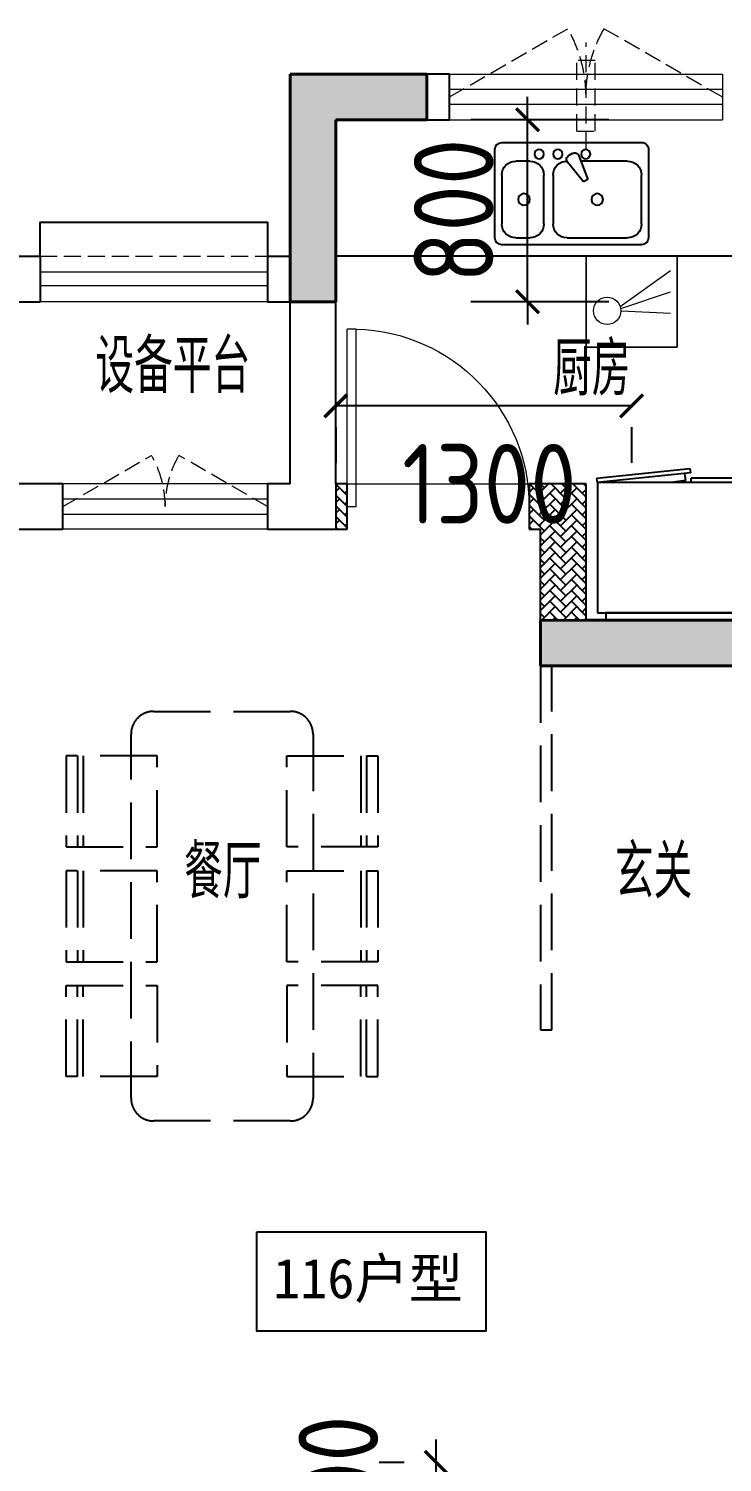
# Model space of a CAD drawing. Extents: x 3753737 to 4713801, y -857380 to 24339.
# Drawn here: x 4241063 to 4244113, y -704423 to -698123 of the extents above; entities that cross this region are included whole.
import ezdxf
from ezdxf.enums import TextEntityAlignment as Align

# ---------------------------------------------------------------- set-up
doc = ezdxf.new("R2010")
doc.units = 0
doc.header["$LTSCALE"] = 1000
doc.header["$MEASUREMENT"] = 0
for name, pattern in [('A户型$0$DASH', [0.35, 0.25, -0.1]), ('DASH', [0.35, 0.25, -0.1]), ('HIDDEN', [0.375, 0.25, -0.125])]:
    doc.linetypes.add(name, pattern=pattern)
doc.layers.get('0').update_dxf_attribs({"linetype": 'CONTINUOUS'})
doc.layers.get('Defpoints').update_dxf_attribs({"linetype": 'CONTINUOUS'})
for name, color, linetype in [('!!电气', 1, 'CONTINUOUS'), ('5fur', 175, 'CONTINUOUS'), ('AH-FURNITURE', 1, 'CONTINUOUS'), ('LVTRY', 252, 'CONTINUOUS'), ('WALL', 252, 'CONTINUOUS'), ('保温', 6, 'CONTINUOUS'), ('建筑-排气道', 252, 'CONTINUOUS'), ('看线', 185, 'CONTINUOUS')]:
    doc.layers.add(name, color=color, linetype=linetype)
for name, color, linetype, lineweight in [('COLUMN', 252, 'CONTINUOUS', 40), ('EQUIP-消防', 3, 'CONTINUOUS', 20), ('PUB_HATCH', 8, 'CONTINUOUS', 9), ('PUB_TEXT', 7, 'CONTINUOUS', 20), ('WINDOW', 146, 'CONTINUOUS', 20), ('平面-栏杆', 56, 'CONTINUOUS', 15), ('平面-看线', 252, 'CONTINUOUS', 15), ('平面-空调室内机', 176, 'CONTINUOUS', 9), ('平面-空调预留孔', 252, 'CONTINUOUS', 15), ('立面-洞口示意', 252, 'CONTINUOUS', 13)]:
    doc.layers.add(name, color=color, linetype=linetype, lineweight=lineweight)
doc.styles.add('DIM_FONT', font='SIMPLEX', dxfattribs={"width": 0.7, "bigfont": 'GBCBIG'})
doc.styles.get("Standard").update_dxf_attribs({"font": 'gbenor.shx', "bigfont": 'gbcbig.shx'})
doc.styles.add('黑体', font='simhei.ttf')
doc.dimstyles.get("Standard").update_dxf_attribs({"dimscale": 100, "dimtxt": 3.5, "dimasz": 1, "dimexe": 2.5, "dimexo": 3, "dimgap": 1.5, "dimtad": 1, "dimdec": 0, "dimzin": 0, "dimdsep": 46, "dimtxsty": 'Standard', "dimblk": 'ARCHTICK', "dimcen": 0.09, "dimadec": 0, "dimazin": 0, "dimtfac": 1, "dimtdec": 0, "dimtix": 1, "dimtmove": 2, "dimatfit": 3, "dimfxl": 1, "dimtolj": 1, "dimtzin": 0, "dimarcsym": 0})
pattern_1 = [(45, (0, 0), (0, 47.4157523), [100.584, -33.528]), (135, (23.708, 23.708), (3e-15, 47.4157523), [100.584, -33.528])]

# ---------------------------------------------------------------- blocks, each defined once
blk = doc.blocks.new('rtyg7uyhg')
at = {"layer": 'LVTRY'}
for p, q in [((194234.6, 45488.8), (193621, 45488.8)), ((193590.3, 45458.1), (193590.3, 45069.5)), ((193896.4, 45429.9), (193857.6, 45326.3)), ((193925.8, 45440.4), (193940.1, 45432.2)), ((194265.3, 45069.5), (194265.3, 45458.1)), ((193682.3, 45407), (193887.8, 45407)), ((193875.3, 45316), (193945.6, 45401.5)), ((194111.9, 45407), (194173.3, 45407)), ((193621, 45130.8), (193621, 45345.6)), ((193857.6, 45326.3), (193875.3, 45316)), ((194009.6, 45345.6), (194009.6, 45130.8)), ((194050.5, 45130.8), (194050.5, 45345.6)), ((194234.6, 45345.6), (194234.6, 45130.8)), ((193948.3, 45069.5), (193682.3, 45069.5)), ((194173.3, 45069.5), (194111.9, 45069.5)), ((193621, 45038.8), (194234.6, 45038.8))]:
    blk.add_line(p, q, dxfattribs=at)
for centre, radius in [((193866.4, 45437.7), 20.5), ((193989.2, 45437.7), 20.5), ((194071, 45437.7), 20.5), ((193815.3, 45238.2), 25.6), ((194137.5, 45238.2), 25.6)]:
    blk.add_circle(centre, radius, dxfattribs=at)
for centre, radius, start, end in [((193621, 45458.1), 30.7, 89.99999, 179.99999), ((194234.6, 45458.1), 30.7, 359.99999, 89.99999), ((193915.6, 45422.7), 20.5, 59.99999, 159.46231), ((193929.8, 45414.5), 20.5, 320.53767, 59.99999), ((193682.3, 45345.6), 61.4, 89.99999, 179.99999), ((193948.3, 45345.6), 61.4, 359.99999, 89.99999), ((194111.9, 45345.6), 61.4, 89.99999, 179.99999), ((194173.3, 45345.6), 61.4, 359.99999, 89.99999), ((193682.3, 45130.8), 61.4, 179.99999, 269.99999), ((193948.3, 45130.8), 61.4, 269.99999, 359.99999), ((194111.9, 45130.8), 61.4, 179.99999, 269.99999), ((194173.3, 45130.8), 61.4, 269.99999, 359.99999), ((193621, 45069.5), 30.7, 179.99999, 269.99999), ((194234.6, 45069.5), 30.7, 269.99999, 359.99999)]:
    blk.add_arc(centre, radius, start, end, dxfattribs=at)
at = {"layer": 'LVTRY', "style": 'DIM_FONT', "width": 0.8, "flags": 9}
for tag in ['YSIZE', 'XSIZE']:
    blk.add_attdef(tag, (193927.8, 45487.8), '', height=0.5, rotation=89.99999, dxfattribs=at)
blk = doc.blocks.new('A$C60D053AF')
at = {"layer": 'AH-FURNITURE', "color": 8}
for p, q in [((232.5, -90), (128.3, -90)), ((232.5, -110), (128.3, -110)), ((192.5, -71), (327.6, -71)), ((192.5, -91), (327.6, -91)), ((245, -129.5), (245, -122.5)), ((265, -129.5), (265, -122.5)), ((341.7, -96.9), (370, -143.2)), ((355.9, -82.7), (384.2, -129)), ((255, -281), (255, -251)), ((393, -281), (393, -251)), ((255, -281), (393, -281))]:
    blk.add_line(p, q, dxfattribs=at)
for points in [[(170, -68, 1), (170, -94), (192.5, -94), (192.5, -68)], [(234, -251), (414, -251, 0.414214), (424, -241), (424, -111, 0.414214), (414, -101), (234, -101, 0.414214), (224, -111), (224, -241, 0.414214)], [(268, -122.5), (268, -107, 0.414214), (248, -87), (232.5, -87), (232.5, -113), (242, -113), (242, -122.5)], [(242, -152, 1), (268, -152), (268, -129.5), (242, -129.5)], [(383.8, -161.2, 1), (402.2, -142.8), (386.3, -126.9), (367.9, -145.3)]]:
    blk.add_lwpolyline(points, format="xyb", close=True, dxfattribs=at)
for centre, radius in [((100, -100), 30), ((255, -152), 15), ((255, -152), 10), ((393, -152), 15), ((393, -152), 10)]:
    blk.add_circle(centre, radius, dxfattribs=at)
for radius in [40, 20]:
    blk.add_arc((327.6, -111), radius, 45, 90, dxfattribs=at)
blk = doc.blocks.new('A-Kitchen-7')
at = {"layer": 'LVTRY'}
for p, q in [((-518.7, 779.7), (-7.2, 834.3)), ((-3.6, 810.6), (-515, 756)), ((-29.1, 767), (-35.2, 806.4)), ((-7.2, 834.3), (-3.6, 810.6)), ((-515, 756), (-518.7, 779.7)), ((515, 756), (-515, 756)), ((-515, 756), (-515, 40)), ((-485.6, 760.5), (-484.9, 756)), ((-29.1, 767), (-112.1, 756)), ((515, 780), (0, 780)), ((0, 756), (0, 780)), ((515, 756), (515, 780)), ((515, 40), (515, 756)), ((-515, 40), (515, 40))]:
    blk.add_line(p, q, dxfattribs=at)
blk.add_lwpolyline([(-468.9, 40), (-468.9, 0), (468.9, 0), (468.9, 40)], close=True, dxfattribs=at)
blk = doc.blocks.new('FRSDFDGDGDRGDR')
at = {"layer": '平面-空调预留孔', "color": 252}
for p, q in [((699612.3, 775044), (699612.3, 775441.2)), ((699618.9, 775447.8), (699746.3, 775447.8)), ((699746.3, 775447.8), (699746.3, 775355.4)), ((699719.9, 775342.2), (699719.9, 775143)), ((699726.5, 775348.8), (699739.7, 775348.8)), ((699726.5, 775136.4), (699739.7, 775136.4)), ((699746.3, 775129.8), (699746.3, 775037.4)), ((699746.3, 775037.4), (699618.9, 775037.4))]:
    blk.add_line(p, q, dxfattribs=at)
blk.add_lwpolyline([(699766.1, 775166.7), (699792.5, 775153.5), (699792.5, 775057.2), (699766.1, 775044), (699766.1, 775017.6), (699618.9, 775017.6, -0.414214), (699592.5, 775044), (699592.5, 775441.2, -0.414214), (699618.9, 775467.6), (699766.1, 775467.6), (699766.1, 775441.2), (699792.5, 775428), (699792.5, 775331.6), (699766.1, 775318.4)], format="xyb", close=True, dxfattribs=at)
for centre, radius in [((699739.7, 775331.6), 10.6), ((699739.7, 775243.2), 15.8), ((699739.7, 775153.5), 10.6)]:
    blk.add_circle(centre, radius, dxfattribs=at)
for centre, start, end in [((699618.9, 775441.2), 90, 180), ((699726.5, 775342.2), 90, 180), ((699739.7, 775355.4), 270, 360), ((699726.5, 775143), 180, 270), ((699739.7, 775129.8), 0, 90), ((699618.9, 775044), 180, 270)]:
    blk.add_arc(centre, 6.6, start, end, dxfattribs=at)
blk = doc.blocks.new('*U136')
h = blk.add_hatch(color=5)
h.set_gradient(color1=(0, 0, 255), rotation=180, tint=1)
h.paths.add_polyline_path([(0, 0), (-6.35, -6.35), (-6.35, -2.159), (-15, -2.159), (-15, 2.159), (-6.35, 2.159), (-6.35, 6.35)])
at = {"color": 0, "linetype": 'Continuous'}
blk.add_lwpolyline([(0, 0), (-6.35, -6.35), (-6.35, -2.159), (-15, -2.159), (-15, 2.159), (-6.35, 2.159), (-6.35, 6.35)], close=True, dxfattribs=at)
blk = doc.blocks.new('GDGDRGDRGRD')
at = {"layer": 'PUB_HATCH'}
blk.add_hatch(color=252, dxfattribs=at).paths.add_polyline_path([(430319.8, 370173.6), (430319.8, 370443.6), (430179.8, 370443.6), (430179.8, 370428.6), (430284.8, 370428.6), (430304.8, 370408.6), (430304.8, 370208.6), (430284.8, 370188.6), (429964.8, 370188.6), (429944.8, 370208.6), (429944.8, 370408.6), (429964.8, 370428.6), (430069.8, 370428.6), (430069.8, 370443.6), (429929.8, 370443.6), (429929.8, 370173.6)])
at = {"layer": 'LVTRY', "color": 251}
for p, q in [((430080.5, 371515.4), (429864.6, 371758.3)), ((430334.8, 371758.3), (429864.6, 371758.3)), ((429864.6, 371758.3), (429864.6, 370858.3)), ((430234.8, 370858.3), (430234.8, 371758.3)), ((430334.8, 371515.4), (430080.5, 371515.4)), ((430080.5, 371515.4), (430080.5, 371100.3)), ((429864.6, 370858.3), (430080.5, 371100.3)), ((430080.5, 371100.3), (430334.8, 371100.3)), ((429864.6, 370858.3), (430334.8, 370858.3))]:
    blk.add_line(p, q, dxfattribs=at)
at = {"layer": 'LVTRY'}
for p, q in [((429914.8, 370948.3), (429914.8, 371668.3)), ((429924.8, 371678.3), (430324.8, 371678.3)), ((430289.8, 371638.3), (430004.8, 371638.3)), ((430045.1, 371658.3), (430045.1, 371568.3)), ((430049.6, 371658.3), (430045.1, 371658.3)), ((430049.6, 371568.3), (430049.6, 371658.3)), ((430234.8, 371668.3), (430234.8, 370948.3)), ((429994.8, 371628.3), (429994.8, 371418.3)), ((429999.8, 371628.3), (429999.8, 371418.3)), ((430289.8, 371633.3), (430004.8, 371633.3)), ((430194.8, 371418.3), (430194.8, 371628.3)), ((430199.8, 371418.3), (430199.8, 371628.3)), ((429974.8, 371525.6), (430102.3, 371525.6)), ((429974.8, 371521.1), (429974.8, 371525.6)), ((430102.3, 371521.1), (429974.8, 371521.1)), ((430045.1, 371568.3), (430049.6, 371568.3)), ((430219.8, 371525.6), (430092.3, 371525.6)), ((430092.3, 371525.6), (430092.3, 371521.1)), ((430092.3, 371521.1), (430219.8, 371521.1)), ((430102.3, 371525.6), (430102.3, 371521.1)), ((430219.8, 371521.1), (430219.8, 371525.6)), ((430234.8, 371100.3), (430234.8, 371515.4)), ((430045.1, 371388.3), (430045.1, 371478.3)), ((430045.1, 371478.3), (430049.6, 371478.3)), ((430049.6, 371478.3), (430049.6, 371388.3)), ((430004.8, 371413.3), (430289.8, 371413.3)), ((430004.8, 371408.3), (430289.8, 371408.3)), ((430049.6, 371388.3), (430045.1, 371388.3)), ((429935.4, 371358.3), (429974.2, 371358.3)), ((429954.8, 371338.9), (429954.8, 371377.7)), ((429954.8, 371238.9), (429954.8, 371277.7)), ((429935.4, 371258.3), (429974.2, 371258.3)), ((429994.8, 370988.3), (429994.8, 371198.3)), ((429999.8, 370988.3), (429999.8, 371198.3)), ((430004.8, 371208.3), (430289.8, 371208.3)), ((430004.8, 371203.3), (430289.8, 371203.3)), ((430045.1, 371228.3), (430045.1, 371138.3)), ((430049.6, 371228.3), (430045.1, 371228.3)), ((430049.6, 371138.3), (430049.6, 371228.3)), ((430194.8, 371198.3), (430194.8, 370988.3)), ((430199.8, 371198.3), (430199.8, 370988.3)), ((430045.1, 371138.3), (430049.6, 371138.3)), ((430102.3, 371095.6), (429974.8, 371095.6)), ((429974.8, 371095.6), (429974.8, 371091.1)), ((429974.8, 371091.1), (430102.3, 371091.1)), ((430092.3, 371091.1), (430092.3, 371095.6)), ((430092.3, 371095.6), (430219.8, 371095.6)), ((430219.8, 371091.1), (430092.3, 371091.1)), ((430102.3, 371091.1), (430102.3, 371095.6)), ((430219.8, 371095.6), (430219.8, 371091.1)), ((430045.1, 370958.3), (430045.1, 371048.3)), ((430045.1, 371048.3), (430049.6, 371048.3)), ((430049.6, 371048.3), (430049.6, 370958.3)), ((430289.8, 370983.3), (430004.8, 370983.3)), ((430289.8, 370978.3), (430004.8, 370978.3)), ((430049.6, 370958.3), (430045.1, 370958.3)), ((430324.8, 370938.3), (429924.8, 370938.3))]:
    blk.add_line(p, q, dxfattribs=at)
at = {"layer": 'LVTRY', "color": 252}
for p, q in [((430069.8, 370428.6), (430069.8, 370443.6)), ((430179.8, 370428.6), (430179.8, 370443.6))]:
    blk.add_line(p, q, dxfattribs=at)
at = {"layer": 'LVTRY'}
blk.add_lwpolyline([(429608.8, 370758.3), (429734.8, 370758.3), (429734.8, 371758.3), (427634.8, 371758.3)], dxfattribs=at)
at = {"layer": 'LVTRY', "color": 252}
for points in [[(430334.8, 370158.6), (429914.8, 370158.6), (429914.8, 370458.6), (430334.8, 370458.6)], [(430319.8, 370173.6), (429929.8, 370173.6), (429929.8, 370443.6), (430319.8, 370443.6)], [(429964.8, 370428.6), (430284.8, 370428.6), (430304.8, 370408.6), (430304.8, 370208.6), (430284.8, 370188.6), (429964.8, 370188.6), (429944.8, 370208.6), (429944.8, 370408.6), (429964.8, 370428.6)]]:
    blk.add_lwpolyline(points, close=True, dxfattribs=at)
at = {"layer": 'LVTRY'}
for centre, radius in [((430147.3, 371523.3), 29.7), ((430147.3, 371523.3), 11.7), ((429954.8, 371358.3), 17), ((429954.8, 371258.3), 17), ((430147.3, 371093.3), 29.7), ((430147.3, 371093.3), 11.7)]:
    blk.add_circle(centre, radius, dxfattribs=at)
for centre, radius, start, end in [((429924.8, 371668.3), 10, 90, 180), ((430004.8, 371628.3), 10, 90, 180), ((430189.8, 371628.3), 10, 0, 90), ((430224.8, 371668.3), 10, 0, 90), ((430004.8, 371628.3), 5, 90, 180), ((430047.3, 371523.3), 56.7, 2.27424, 87.72576), ((430047.3, 371523.3), 52.2, 2.47041, 87.52959), ((430147.3, 371523.3), 56.7, 92.27424, 177.72576), ((430147.3, 371523.3), 52.2, 92.47041, 177.52959), ((430189.8, 371628.3), 5, 0, 90), ((430047.3, 371523.3), 56.7, 272.27424, 357.72576), ((430047.3, 371523.3), 52.2, 272.47041, 357.52959), ((430147.3, 371523.3), 56.7, 182.27424, 267.72576), ((430147.3, 371523.3), 52.2, 182.47041, 267.52959), ((430004.8, 371418.3), 10, 180, 270), ((430004.8, 371418.3), 5, 180, 270), ((430189.8, 371418.3), 5, 270, 0), ((430189.8, 371418.3), 10, 270, 0), ((430004.8, 371198.3), 10, 90, 180), ((430004.8, 371198.3), 5, 90, 180), ((430189.8, 371198.3), 10, 0, 90), ((430189.8, 371198.3), 5, 0, 90), ((430047.3, 371093.3), 56.7, 2.27424, 87.72576), ((430047.3, 371093.3), 52.2, 2.47041, 87.52959), ((430147.3, 371093.3), 56.7, 92.27424, 177.72576), ((430147.3, 371093.3), 52.2, 92.47041, 177.52959), ((430047.3, 371093.3), 56.7, 272.27424, 357.72576), ((430047.3, 371093.3), 52.2, 272.47041, 357.52959), ((430147.3, 371093.3), 56.7, 182.27424, 267.72576), ((430147.3, 371093.3), 52.2, 182.47041, 267.52959), ((429924.8, 370948.3), 10, 180, 270), ((430004.8, 370988.3), 10, 180, 270), ((430004.8, 370988.3), 5, 180, 270), ((430189.8, 370988.3), 5, 270, 0), ((430189.8, 370988.3), 10, 270, 0), ((430224.8, 370948.3), 10, 270, 0)]:
    blk.add_arc(centre, radius, start, end, dxfattribs=at)
at = {"layer": '立面-洞口示意', "color": 252}
blk.add_lwpolyline([(430334.8, 370158.6), (430071.3, 370252.5), (429914.8, 370458.6)], dxfattribs=at)
at = {"xscale": -1, "rotation": 270}
blk.add_blockref('FRSDFDGDGDRGDR', (-345582.7, -327434.2), dxfattribs=at)
at = {"rotation": 270}
blk.add_blockref('A$C60D053AF', (430334.8, 372358.3), dxfattribs=at)
at = {"xscale": -1}
blk.add_blockref('rtyg7uyhg', (622599.6, 326769.5), dxfattribs=at)
at = {"layer": 'LVTRY', "color": 1, "extrusion": (0, 0, -1), "xscale": -0.7999999999883585, "yscale": 0.7999999999883585, "zscale": -0.7999999999883585}
blk.add_blockref('A-Kitchen-7', (-429196.8, 370158.6), dxfattribs=at)
at = {"layer": '建筑-排气道', "xscale": -5, "yscale": 5, "zscale": 5, "rotation": 90}
blk.add_blockref('*U136', (430134.7, 370490.9), dxfattribs=at)
blk = doc.blocks.new('GFDGFSDFGD')
at = {"layer": 'PUB_HATCH'}
for points in [[(454316.5, 374823.7), (453716.6, 374823.7), (453716.6, 373823.7), (453916.6, 373823.7), (453916.6, 374623.7), (454316.5, 374623.7)], [(454816.4, 372423.2), (454816.6, 372224), (456816.6, 372224), (456816.6, 372724), (456616.6, 372724), (456616.6, 372424), (455016.6, 372424)]]:
    blk.add_hatch(color=256, dxfattribs=at).paths.add_polyline_path(points)
at = {"layer": 'COLUMN', "color": 252}
for p, q in [((454316.5, 374823.7), (453716.6, 374823.7)), ((453716.6, 374823.7), (453716.6, 373823.7)), ((454316.5, 374623.7), (454316.5, 374823.7)), ((453916.6, 373823.7), (453916.6, 374623.7)), ((453916.6, 374623.7), (454316.5, 374623.7)), ((453716.6, 373823.7), (453916.6, 373823.7)), ((455016.6, 372424), (454816.4, 372423.2)), ((454816.4, 372423.2), (454816.6, 372224)), ((456616.6, 372424), (455016.6, 372424)), ((454816.6, 372224), (456816.6, 372224))]:
    blk.add_line(p, q, dxfattribs=at)
blk = doc.blocks.new('GDFGDGRD')
at = {"layer": '保温', "linetype": 'ByBlock', "ltscale": 10}
h = blk.add_hatch(dxfattribs=at)
h.set_pattern_fill('AR-HBONE', color=251, scale=55)
h.set_pattern_definition(pattern_1)
h.paths.add_polyline_path([(436215.3, 372423.6), (436216.6, 373023.7), (436416.6, 373023.7), (436415.3, 372423.6)])
h = blk.add_hatch(dxfattribs=at)
h.set_pattern_fill('AR-HBONE', color=251, scale=55)
h.set_pattern_definition(pattern_1)
h.paths.add_polyline_path([(436416.6, 372823.7), (436416.6, 373023.7), (436466.6, 373023.7), (436466.6, 372823.7)])
h = blk.add_hatch(dxfattribs=at)
h.set_pattern_fill('AR-HBONE', color=251, scale=55)
h.set_pattern_definition(pattern_1)
h.paths.add_polyline_path([(437266.6, 372823.7), (437266.6, 373023.7), (437316.6, 373023.7), (437316.6, 372823.7)])
at = {"layer": '保温', "color": 251, "linetype": 'ByBlock', "ltscale": 10}
blk.add_line((437316.6, 373023.7), (437316.6, 372823.7), dxfattribs=at)
blk = doc.blocks.new('dongkong')
at = {"layer": '平面-空调预留孔', "color": 8, "linetype": 'HIDDEN', "ltscale": 0.3}
for p, q in [((-603796, 210899.9), (-603796, 210431.5)), ((-603836, 210821), (-603836, 210510.8)), ((-603836, 210821), (-603756, 210821)), ((-603756, 210821), (-603756, 210510.8))]:
    blk.add_line(p, q, dxfattribs=at)
blk.add_lwpolyline([(-603756, 210510.8), (-603836, 210510.8)], dxfattribs=at)
blk = doc.blocks.new('FGDGDGRDGRRD')
at = {"layer": '5fur', "color": 252, "linetype": 'A户型$0$DASH'}
for p, q in [((428585, 369958.6), (428534.8, 369958.6)), ((428534.8, 369958.6), (428534.8, 368358.3)), ((428585, 369958.6), (428534.8, 369958.6)), ((428534.8, 369958.6), (428534.8, 368358.3)), ((428585, 368358.3), (428585, 369958.6)), ((428585, 368358.3), (428585, 369958.6)), ((426834.8, 369758.3), (427434.8, 369758.3)), ((426834.8, 369758.3), (427434.8, 369758.3)), ((426734.8, 368058.3), (426734.8, 369658.3)), ((426734.8, 368058.3), (426734.8, 369658.3)), ((427534.8, 369658.3), (427534.8, 368058.3)), ((427534.8, 369658.3), (427534.8, 368058.3)), ((426849.6, 369562.7), (426449.6, 369562.7)), ((426449.6, 369562.7), (426449.6, 369162.7)), ((426849.6, 369562.7), (426449.6, 369562.7)), ((426449.6, 369562.7), (426449.6, 369162.7)), ((426499.6, 369562.7), (426499.6, 369162.7)), ((426499.6, 369562.7), (426499.6, 369162.7)), ((426524.6, 369562.7), (426524.6, 369162.7)), ((426524.6, 369562.7), (426524.6, 369162.7)), ((426849.6, 369162.7), (426849.6, 369562.7)), ((426849.6, 369162.7), (426849.6, 369562.7)), ((427420, 369162.7), (427420, 369562.7)), ((427420, 369562.7), (427820, 369562.7)), ((427420, 369162.7), (427420, 369562.7)), ((427420, 369562.7), (427820, 369562.7)), ((427745, 369562.7), (427745, 369162.7)), ((427745, 369562.7), (427745, 369162.7)), ((427770, 369562.7), (427770, 369162.7)), ((427770, 369562.7), (427770, 369162.7)), ((427820, 369562.7), (427820, 369162.7)), ((427820, 369562.7), (427820, 369162.7)), ((426449.6, 369162.7), (426849.6, 369162.7)), ((426449.6, 369162.7), (426849.6, 369162.7)), ((427820, 369162.7), (427420, 369162.7)), ((427820, 369162.7), (427420, 369162.7)), ((426849.6, 369058.3), (426449.6, 369058.3)), ((426449.6, 369058.3), (426449.6, 368658.3)), ((426849.6, 369058.3), (426449.6, 369058.3)), ((426449.6, 369058.3), (426449.6, 368658.3)), ((426499.6, 369058.3), (426499.6, 368658.3)), ((426499.6, 369058.3), (426499.6, 368658.3)), ((426524.6, 369058.3), (426524.6, 368658.3)), ((426524.6, 369058.3), (426524.6, 368658.3)), ((426849.6, 368658.3), (426849.6, 369058.3)), ((426849.6, 368658.3), (426849.6, 369058.3)), ((427420, 368658.3), (427420, 369058.3)), ((427420, 369058.3), (427820, 369058.3)), ((427420, 368658.3), (427420, 369058.3)), ((427420, 369058.3), (427820, 369058.3)), ((427745, 369058.3), (427745, 368658.3)), ((427745, 369058.3), (427745, 368658.3)), ((427770, 369058.3), (427770, 368658.3)), ((427770, 369058.3), (427770, 368658.3)), ((427820, 369058.3), (427820, 368658.3)), ((427820, 369058.3), (427820, 368658.3)), ((426449.6, 368658.3), (426849.6, 368658.3)), ((426449.6, 368658.3), (426849.6, 368658.3)), ((427820, 368658.3), (427420, 368658.3)), ((427820, 368658.3), (427420, 368658.3)), ((426449.6, 368153.8), (426449.6, 368553.8)), ((426449.6, 368553.8), (426849.6, 368553.8)), ((426449.6, 368153.8), (426449.6, 368553.8)), ((426449.6, 368553.8), (426849.6, 368553.8)), ((426499.6, 368153.8), (426499.6, 368553.8)), ((426499.6, 368153.8), (426499.6, 368553.8)), ((426524.6, 368153.8), (426524.6, 368553.8)), ((426524.6, 368153.8), (426524.6, 368553.8)), ((426849.6, 368553.8), (426849.6, 368153.8)), ((426849.6, 368553.8), (426849.6, 368153.8)), ((427420, 368553.8), (427420, 368153.8)), ((427820, 368553.8), (427420, 368553.8)), ((427420, 368553.8), (427420, 368153.8)), ((427820, 368553.8), (427420, 368553.8)), ((427745, 368153.8), (427745, 368553.8)), ((427745, 368153.8), (427745, 368553.8)), ((427770, 368153.8), (427770, 368553.8)), ((427770, 368153.8), (427770, 368553.8)), ((427820, 368153.8), (427820, 368553.8)), ((427820, 368153.8), (427820, 368553.8)), ((428534.8, 368358.3), (428585, 368358.3)), ((428534.8, 368358.3), (428585, 368358.3)), ((426849.6, 368153.8), (426449.6, 368153.8)), ((426849.6, 368153.8), (426449.6, 368153.8)), ((427420, 368153.8), (427820, 368153.8)), ((427420, 368153.8), (427820, 368153.8)), ((427434.8, 367958.3), (426834.8, 367958.3)), ((427434.8, 367958.3), (426834.8, 367958.3))]:
    blk.add_line(p, q, dxfattribs=at)
for centre, start, end in [((426834.8, 369658.3), 90, 180), ((426834.8, 369658.3), 90, 180), ((427434.8, 369658.3), 0, 90), ((427434.8, 369658.3), 0, 90), ((426834.8, 368058.3), 180, 270), ((426834.8, 368058.3), 180, 270), ((427434.8, 368058.3), 270, 0), ((427434.8, 368058.3), 270, 0)]:
    blk.add_arc(centre, 100, start, end, dxfattribs=at)
blk = doc.blocks.new('$DorLib2D$00000001')
for p, q in [((0.45, 0.975), (0.5, 0.975)), ((0.45, 0), (0.45, 0.975)), ((0.5, 0), (0.5, 0.975)), ((0.5, 0), (0.45, 0))]:
    blk.add_line(p, q)
at = {"lineweight": 13}
blk.add_arc((0.475, 0), 0.975, 91.46928, 180, dxfattribs=at)
blk = doc.blocks.new('$WINLIB2D$00000001')
at = {"color": 0}
for points in [[(-0.5, 0.5), (-0.5, -0.5)], [(-0.5, 0.5), (0.5, 0.5)], [(0.5, -0.5), (0.5, 0.5)], [(0.5, 0.1667), (-0.5, 0.1667)], [(0.5, -0.1667), (-0.5, -0.1667)], [(-0.5, -0.5), (0.5, -0.5)]]:
    blk.add_lwpolyline(points, dxfattribs=at)
blk = doc.blocks.new('A$C1C403CBE')
at = {"color": 252}
blk.add_lwpolyline([(32952.9, 5913.1), (33958.9, 5913.1), (33958.9, 5477.1), (32952.9, 5477.1)], close=True, dxfattribs=at)
at = {"layer": 'WALL', "color": 252}
for p, q in [((33100, 10200), (33100, 11000)), ((33800, 11000), (33100, 11000)), ((33800, 10800), (33800, 11000)), ((33300, 10100), (33300, 10800)), ((33300, 10800), (33800, 10800)), ((31400, 10200), (32000, 10200)), ((32000, 10200), (32000, 10000)), ((33000, 10200), (33100, 10200)), ((33000, 10200), (33000, 10000)), ((33300, 9200), (33300, 10100)), ((31600, 10000), (32000, 10000)), ((33000, 10000), (33100, 10000)), ((33100, 9200), (33100, 10000)), ((32100, 9200), (31500, 9200)), ((32100, 9000), (32100, 9200)), ((33100, 9200), (33000, 9200)), ((33000, 9200), (33000, 9000)), ((33350, 9200), (33300, 9200)), ((33350, 9000), (33350, 9200)), ((34400, 9200), (34150, 9200)), ((34150, 9200), (34150, 9000)), ((34400, 8600), (34400, 9200)), ((31600, 9000), (32100, 9000)), ((33000, 9000), (33200, 9000)), ((33200, 9000), (33350, 9000)), ((34150, 9000), (34200, 9000)), ((34200, 8400), (34200, 9000)), ((35800, 8600), (34400, 8600)), ((35700, 8400), (34200, 8400))]:
    blk.add_line(p, q, dxfattribs=at)
at = {"layer": 'WINDOW', "color": 252}
blk.add_line((33350, 9200), (34150, 9200), dxfattribs=at)
at = {"layer": 'WINDOW', "color": 252, "linetype": 'DASH', "ltscale": 0.3}
for points in [[(33800, 10900), (34319.6, 11200, -0.131652), (34400, 10900)], [(34998.1, 10900), (34478.5, 11200, 0.131652), (34398.1, 10900)], [(32100, 9100), (32489.8, 9324.9, -0.131605), (32550, 9100)], [(33000, 9100), (32610.2, 9324.9, 0.131605), (32550, 9100)]]:
    blk.add_lwpolyline(points, format="xyb", dxfattribs=at)
at = {"layer": '平面-栏杆', "color": 252}
for points in [[(33000, 10130.1), (32000, 10130.3)], [(33000, 10070.1), (32000, 10070.3)]]:
    blk.add_lwpolyline(points, dxfattribs=at)
at = {"layer": '平面-看线', "color": 252, "linetype": 'DASH', "ltscale": 0.3}
blk.add_lwpolyline([(32000, 10200), (33000, 10200)], dxfattribs=at)
at = {"layer": '平面-看线', "color": 252}
blk.add_lwpolyline([(33000, 10000), (32000, 10000)], dxfattribs=at)
at = {"layer": '看线', "color": 252, "ltscale": 0.5}
blk.add_lwpolyline([(32000, 10200), (32000, 10350), (33000, 10350), (33000, 10200)], dxfattribs=at)
at = {"color": 252}
for name, p in [('GFDGFSDFGD', (-420616.6, -363823.7)), ('GDGDRGDRGRD', (-394334.8, -361558.3))]:
    blk.add_blockref(name, p, dxfattribs=at)
at = {"color": 252, "xscale": -1}
blk.add_blockref('GDFGDGRD', (470616.6, -363823.7), dxfattribs=at)
blk.add_blockref('FGDGDGRDGRRD', (-394334.8, -361558.3))
at = {"layer": 'WINDOW', "color": 252}
for name, p, xscale, yscale, zscale, rotation in [('$WINLIB2D$00000001', (34400, 10900), -1200, 200, -1200, 179.9999999963283), ('$DorLib2D$00000001', (33750, 9100), -800, 800, -800, 6.06372912622234e-10), ('$WINLIB2D$00000001', (32550, 9100), -900, -200, -900, 2.464015854641344e-09)]:
    blk.add_blockref(name, p, dxfattribs=dict(at, xscale=xscale, yscale=yscale, zscale=zscale, rotation=rotation))
at = {"layer": '平面-空调室内机', "color": 252, "ltscale": 0.3, "xscale": -1, "rotation": 180}
blk.add_blockref('dongkong', (638196, 221570.8), dxfattribs=at)
at = {"color": 252, "style": '黑体'}
blk.add_text('116户型', height=175, dxfattribs=at).set_placement((33025, 5620.9))
at = {"layer": 'PUB_TEXT', "color": 252}
for s, p in [('设备平台', (32243.4, 9599)), ('厨房', (34255.5, 9587.7)), ('餐厅', (32633.5, 7377.8)), ('玄关', (34526.7, 7377.8))]:
    blk.add_text(s, height=236.31, dxfattribs=at).set_placement(p)
blk = doc.blocks.new('$equip$00002651')
for p, q in [((-0.5, 0.5), (-0.5, -0.5)), ((0.5, 0.5), (-0.5, 0.5)), ((0.5, -0.5), (0.5, 0.5)), ((-0.125, -0.052), (0.429, 0.342)), ((-0.119, -0.075), (0.429, 0.108)), ((-0.116, -0.1), (0.429, -0.126)), ((-0.5, -0.5), (0.5, -0.5))]:
    blk.add_line(p, q)
blk.add_lwpolyline([(-0.5, 0.5), (0.5, 0.5), (0.5, -0.5), (-0.5, -0.5), (-0.5, 0.5), (0.5, 0.5)])
blk.add_circle((-0.268, -0.1), 0.151)
for p in [(0, 0.5), (-0.5, 0), (0.5, 0), (0, -0.5)]:
    blk.add_point(p)
at = {"color": 7, "flags": 1}
for tag, height, p in [('A', 0.00002, (0, 0)), ('B', 0.4, (0.762, -0.208))]:
    blk.add_attdef(tag, text='', height=height, dxfattribs=at).set_placement(p, align=Align.MIDDLE_CENTER)
blk = doc.blocks.new('_ArchTick')
at = {"color": 0, "linetype": 'ByBlock', "const_width": 0.15}
blk.add_lwpolyline([(-0.5, -0.5), (0.5, 0.5)], dxfattribs=at)
blk = doc.blocks.new('*D224')
at = {"layer": '!!电气', "color": 0, "lineweight": -2, "transparency": 16777216}
for p, q in [((4243256.5, -698522.9), (4243256.5, -698422.9)), ((4243613.5, -698522.9), (4243006.5, -698522.9)), ((4243256.5, -699322.8), (4243256.5, -698522.9)), ((4243613.5, -699322.8), (4243006.5, -699322.8)), ((4243256.5, -699322.8), (4243256.5, -699422.8))]:
    blk.add_line(p, q, dxfattribs=at)
at = {"layer": 'Defpoints', "color": 0, "transparency": 16777216}
for p in [(4243256.5, -698522.9), (4243913.5, -698522.9), (4243913.5, -699322.8)]:
    blk.add_point(p, dxfattribs=at)
at = {"layer": '!!电气', "color": 0, "lineweight": -2, "transparency": 16777216, "xscale": 100, "yscale": 100, "zscale": 100}
for p, rotation in [((4243256.5, -698522.9), 270), ((4243256.5, -699322.8), 90)]:
    blk.add_blockref('_ArchTick', p, dxfattribs=dict(at, rotation=rotation))
at = {"layer": '!!电气', "color": 0, "transparency": 16777216, "insert": (4242931.5, -698922.8), "char_height": 350, "attachment_point": 5, "rotation": 90}
blk.add_mtext('\\A1;800', dxfattribs=at)
blk = doc.blocks.new('*D225')
at = {"layer": '!!电气', "color": 0, "lineweight": -2, "transparency": 16777216}
for p, q in [((4243713.5, -699780.6), (4242413.4, -699780.6)), ((4242413.4, -699873.8), (4242413.4, -700030.6)), ((4243713.5, -699873.8), (4243713.5, -700030.6))]:
    blk.add_line(p, q, dxfattribs=at)
at = {"layer": 'Defpoints', "color": 0, "transparency": 16777216}
for p in [(4242413.4, -699573.8), (4243713.5, -699573.8), (4242413.4, -699780.6)]:
    blk.add_point(p, dxfattribs=at)
at = {"layer": '!!电气', "color": 0, "lineweight": -2, "transparency": 16777216, "xscale": 100, "yscale": 100, "zscale": 100, "rotation": 180}
blk.add_blockref('_ArchTick', (4242413.4, -699780.6), dxfattribs=at)
at = {"layer": '!!电气', "color": 0, "lineweight": -2, "transparency": 16777216, "xscale": 100, "yscale": 100, "zscale": 100}
blk.add_blockref('_ArchTick', (4243713.5, -699780.6), dxfattribs=at)
at = {"layer": '!!电气', "color": 0, "transparency": 16777216, "insert": (4243088.5, -700122.9), "char_height": 350, "attachment_point": 5}
blk.add_mtext('\\A1;1300', dxfattribs=at)
blk = doc.blocks.new('*D255')
at = {"layer": '!!电气', "color": 0, "lineweight": -2, "transparency": 16777216}
for p, q in [((4242854.8, -704422.9), (4242854.8, -704322.9)), ((4242713.4, -704422.9), (4242604.8, -704422.9)), ((4242854.8, -704622.9), (4242854.8, -704422.9)), ((4242713.4, -704622.9), (4242604.8, -704622.9)), ((4242854.8, -704622.9), (4242854.8, -704722.9))]:
    blk.add_line(p, q, dxfattribs=at)
at = {"layer": 'Defpoints', "color": 0, "transparency": 16777216}
for p in [(4242854.8, -704422.9), (4243013.4, -704422.9), (4243013.4, -704622.9)]:
    blk.add_point(p, dxfattribs=at)
at = {"layer": '!!电气', "color": 0, "lineweight": -2, "transparency": 16777216, "xscale": 100, "yscale": 100, "zscale": 100}
for p, rotation in [((4242854.8, -704422.9), 270), ((4242854.8, -704622.9), 90)]:
    blk.add_blockref('_ArchTick', p, dxfattribs=dict(at, rotation=rotation))
at = {"layer": '!!电气', "color": 0, "transparency": 16777216, "insert": (4242424.5, -704522.9), "char_height": 350, "attachment_point": 5, "rotation": 90}
blk.add_mtext('\\A1;200', dxfattribs=at)

msp = doc.modelspace()

# ---------------------------------------------------------------- block references
at = {"layer": '!!电气'}
msp.add_blockref('A$C1C403CBE', (4209113.4, -709322.9), dxfattribs=at)
at = {"layer": 'EQUIP-消防', "color": 4, "xscale": 400, "yscale": 400, "zscale": 400, "rotation": 359.9989925672722}
msp.add_blockref('$equip$00002651', (4243713.5, -699322.8), dxfattribs=at)

# ---------------------------------------------------------------- dimensions: what is measured, and where the dimension line sits
at = {"layer": '!!电气'}
dim = msp.add_linear_dim(base=(4243256.5, -698522.9), p1=(4243913.5, -699322.8), p2=(4243913.5, -698522.9), angle=90, dimstyle='Standard', override={"dimzin": 8}, dxfattribs=at)
dim.commit()
dim.dimension.update_dxf_attribs({"geometry": '*D224', "text_midpoint": (4242931.5, -698922.8)})
dim = msp.add_linear_dim(base=(4242413.4, -699780.6), p1=(4243713.5, -699573.8), p2=(4242413.4, -699573.8), dimstyle='Standard', override={"dimzin": 8}, dxfattribs=at)
dim.commit()
dim.dimension.update_dxf_attribs({"geometry": '*D225', "text_midpoint": (4243088.5, -700122.9), "dimtype": 128})
at = {"layer": '!!电气', "color": 2}
dim = msp.add_linear_dim(base=(4242854.8, -704422.9), p1=(4243013.4, -704622.9), p2=(4243013.4, -704422.9), angle=90, dimstyle='Standard', override={"dimzin": 8}, dxfattribs=at)
dim.commit()
dim.dimension.update_dxf_attribs({"geometry": '*D255', "text_midpoint": (4242424.5, -704522.9), "dimtype": 128})

doc.saveas('drawing.dxf')
